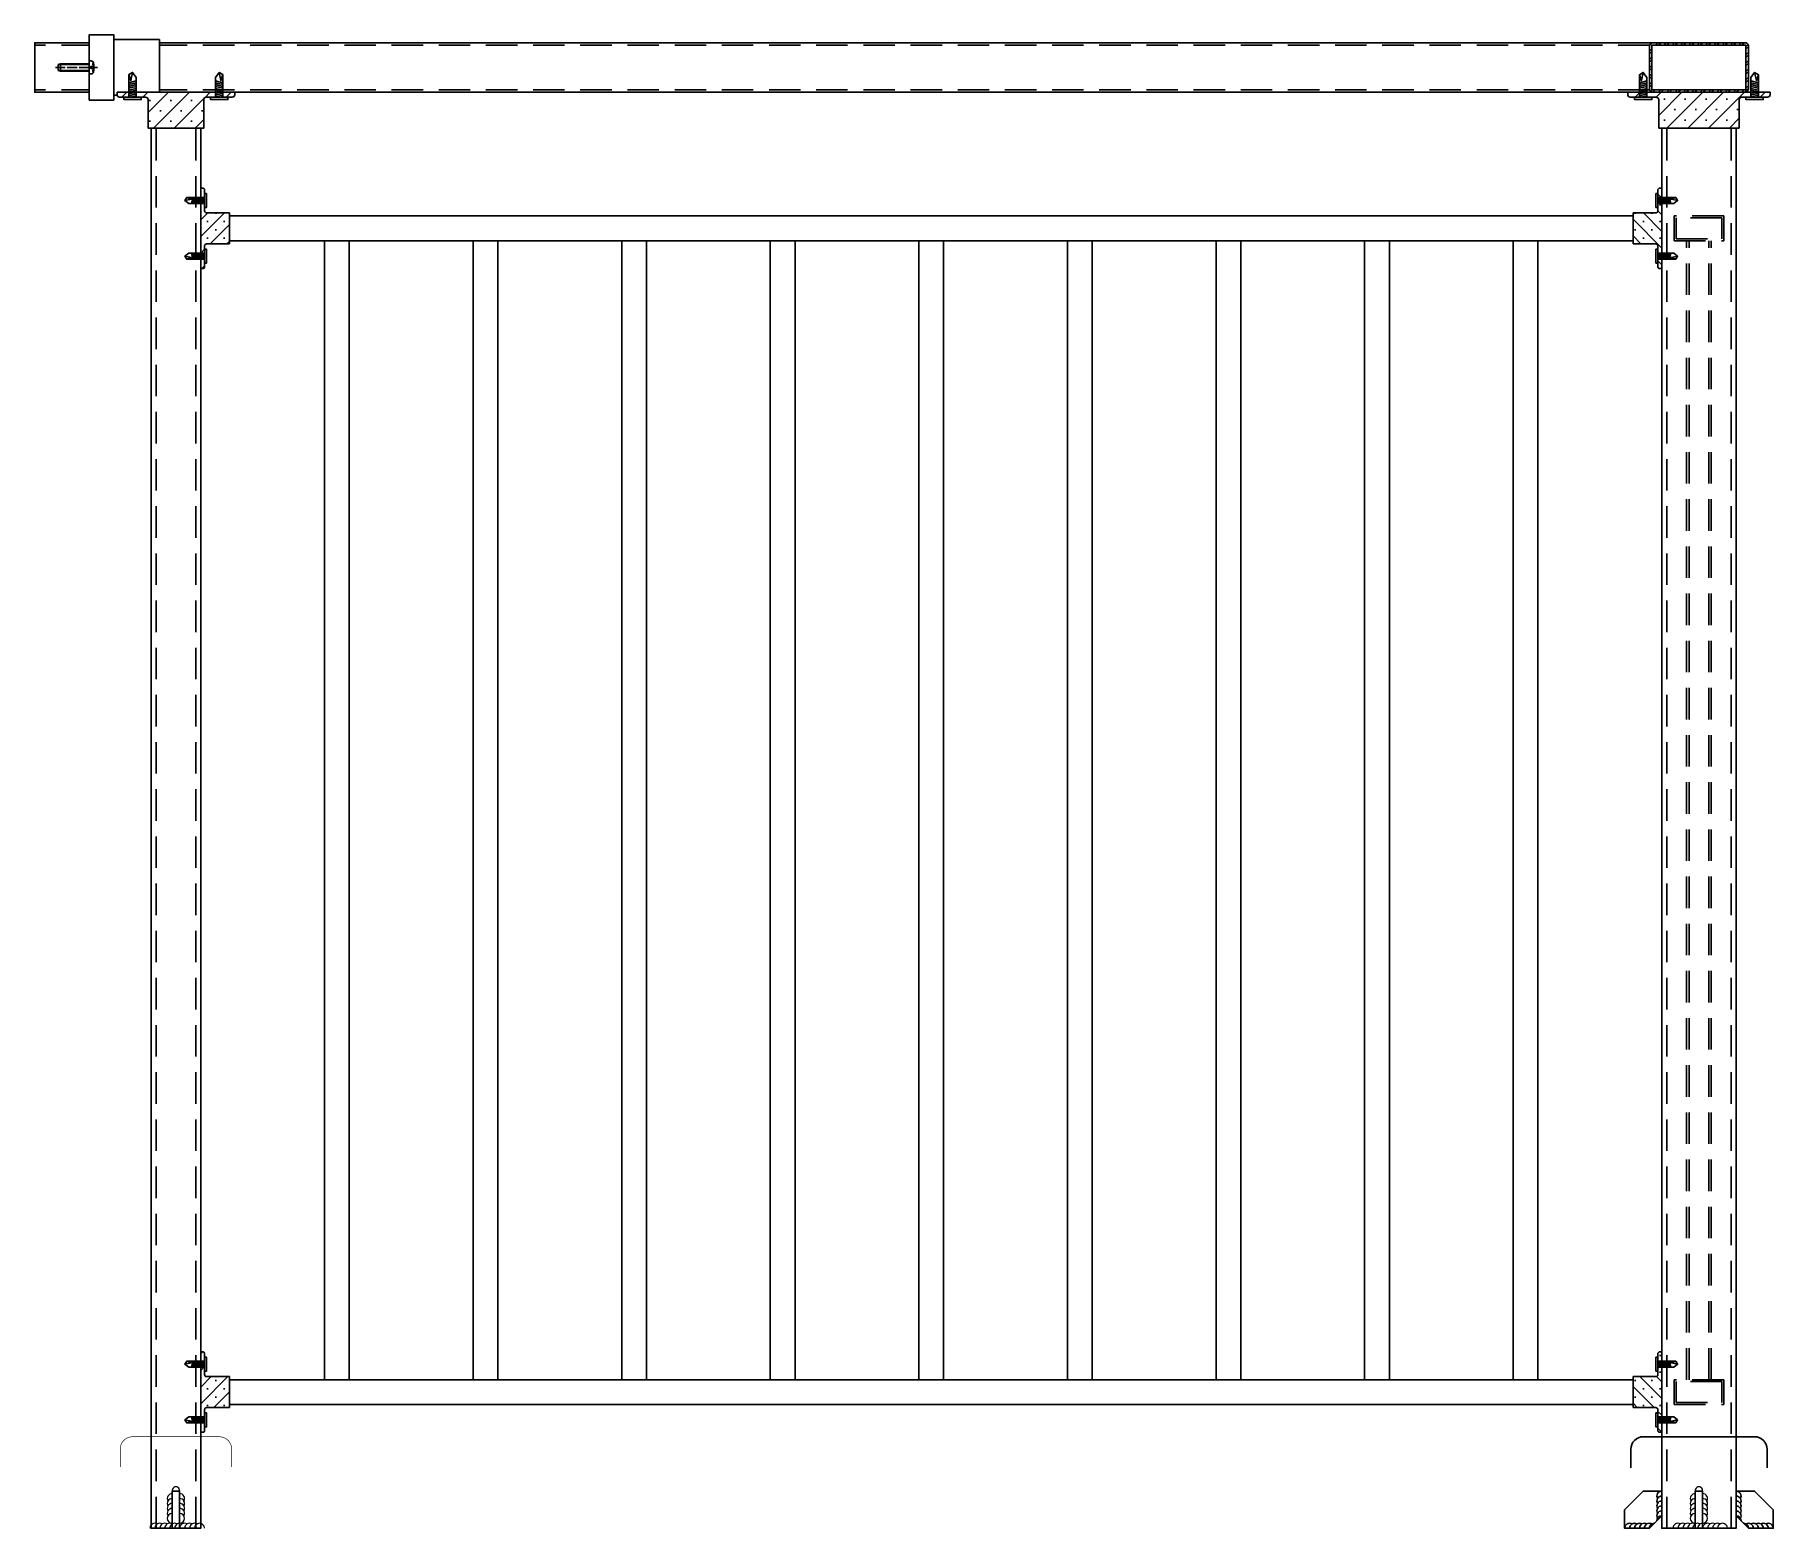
# Model space of a CAD drawing. Header units: millimetres. Extents: x -93 to 1311, y 0 to 1206.
import ezdxf

# ---------------------------------------------------------------- set-up
doc = ezdxf.new("R2010")
doc.units = ezdxf.units.MM
doc.set_wipeout_variables(frame=1)
doc.linetypes.add('DASHED', pattern=[19.05, 12.7, -6.35])
doc.linetypes.add('DOTE', pattern=[2.42, 2, -0.2, 0.02, -0.2])
for name, color, linetype in [('@F05_Section_Steel', 24, 'Continuous'), ('@F09_Submate', 8, 'Continuous'), ('F01_Section_AL', 92, 'Continuous'), ('F22_Dim', 9, 'Continuous'), ('F31_Gridline_Other', 132, 'Continuous'), ('F90_Dote', 145, 'Continuous'), ('WELD', 8, 'Continuous'), ('XX', 6, 'DASHED'), ('图层2', 1, 'Continuous'), ('图层3', 3, 'Continuous')]:
    doc.layers.add(name, color=color, linetype=linetype)
doc.layers.add('JY-11填充层', color=8, linetype='Continuous', lineweight=5)

# ---------------------------------------------------------------- blocks, each defined once
blk = doc.blocks.new('肋板侧')
at = {"layer": '@F05_Section_Steel', "ltscale": 10}
blk.add_lwpolyline([(-3, 0), (3, 0), (3, 30), (-3, 30)], close=True, dxfattribs=at)
at = {"layer": 'JY-11填充层'}
blk.add_lwpolyline([(1, 30), (3, 30, 1.147558), (-3, 30)], format="xyb", close=True, dxfattribs=at)
for centre, start, end in [((-3, 24), 90, 210), ((-3, 20), 90, 210), ((-3, 16), 90, 210), ((-3, 12), 90, 210), ((3, 24), 330, 90), ((3, 20), 330, 90), ((3, 16), 330, 90), ((3, 12), 330, 90), ((-17, 0), 60, 180), ((-13, 0), 60, 180), ((-9, 0), 60, 180), ((-5, 0), 60, 180), ((-3, 8), 90, 270), ((-1, 0), 60, 180), ((3, 0), 60, 180), ((3, 8), 270, 90), ((7, 0), 60, 180), ((11, 0), 60, 180), ((15, 0), 60, 180), ((19, 0), 0, 180)]:
    blk.add_arc(centre, 4, start, end, dxfattribs=at)
blk = doc.blocks.new('肋板')
at = {"layer": '@F05_Section_Steel', "elevation": 0}
blk.add_lwpolyline([(-135353.8, 59079.8), (-135373.8, 59079.8), (-135373.8, 59094.8), (-135358.8, 59109.8), (-135343.8, 59109.8), (-135343.8, 59089.8)], close=True, dxfattribs=at)
at = {"layer": 'WELD'}
for centre, start, end in [((-135343.8, 59105.8, 0), 90, 210), ((-135343.8, 59101.8, 0), 90, 210), ((-135343.8, 59097.8, 0), 90, 210), ((-135343.8, 59093.8, 0), 90, 210), ((-135343.8, 59101.8, 0), 90, 150), ((-135343.8, 59097.8, 0), 90, 150), ((-135343.8, 59093.8, 0), 90, 150), ((-135369.8, 59079.8, 0), 60, 180), ((-135365.8, 59079.8, 0), 60, 180), ((-135365.8, 59079.8, 0), 120, 180), ((-135361.8, 59079.8, 0), 60, 180), ((-135361.8, 59079.8, 0), 120, 180), ((-135357.8, 59079.8, 0), 60, 180), ((-135357.8, 59079.8, 0), 120, 180), ((-135353.8, 59079.8, 0), 60, 180), ((-135353.8, 59079.8, 0), 120, 180), ((-135349.8, 59079.8, 0), 90, 180), ((-135349.8, 59079.8, 0), 120, 180), ((-135343.8, 59089.8, 0), 90, 210), ((-135343.8, 59085.8, 0), 90, 180), ((-135343.8, 59089.8, 0), 90, 150), ((-135343.8, 59085.8, 0), 90, 150)]:
    blk.add_arc(centre, 4, start, end, dxfattribs=at)
blk = doc.blocks.new('M5x19')
at = {"layer": 'F31_Gridline_Other', "ltscale": 0.5}
for p, q in [((-2.2, -17.5), (-1.8, -19)), ((2.2, -17.5), (1.8, -19))]:
    blk.add_line(p, q, dxfattribs=at)
at = {"layer": 'F31_Gridline_Other'}
blk.add_lwpolyline([(4, 1.1, 0.338208), (2.9, 2.5, 0.133928), (-2.9, 2.5, 0.338208), (-4, 1.1), (-4, 0), (4, 0)], format="xyb", close=True, dxfattribs=at)
blk.add_lwpolyline([(2.9, 2.5), (2.6, 2.3), (2.3, 2.2), (2, 2.2), (1.7, 2.2), (1.4, 2.3), (1.1, 2.4), (0.9, 2.5), (0.7, 2.5), (0.6, 2.4), (0.6, 2.3), (0.5, 2.1), (0.6, 1.9), (0.6, 1.6), (0.6, 1.4), (0.6, 1.2), (0.5, 1), (0.4, 0.8), (0.3, 0.7), (0.2, 0.6), (0, 0.6), (-0.2, 0.6), (-0.3, 0.7), (-0.4, 0.8), (-0.5, 1), (-0.6, 1.2), (-0.6, 1.4), (-0.6, 1.6), (-0.6, 1.9), (-0.5, 2.1), (-0.6, 2.3), (-0.6, 2.4), (-0.7, 2.5), (-0.9, 2.5), (-1.1, 2.4), (-1.4, 2.3), (-1.7, 2.2), (-2, 2.2), (-2.3, 2.2), (-2.6, 2.3), (-2.9, 2.5)], dxfattribs=at)
at = {"layer": 'F31_Gridline_Other', "ltscale": 0.5}
for points in [[(-2.2, 0), (-2.2, -17.5), (2.2, -17.5), (2.2, 0)], [(-1.8, 0), (-1.8, -19), (1.8, -19), (1.8, 0)]]:
    blk.add_lwpolyline(points, dxfattribs=at)
at = {"layer": 'F90_Dote', "linetype": 'DOTE', "ltscale": 3}
blk.add_line((0, -20.7), (0, 5.1), dxfattribs=at)
blk = doc.blocks.new('平椭圆管靠墙安装件')
at = {"color": 1}
blk.add_wipeout([(43, 17), (15, 17), (15, 20), (0, 20), (0, -20), (15, -20), (15, -17), (43, -17)], dxfattribs=at)
for p, q in [((0, 15), (0, -15)), ((43, 17), (43, -17))]:
    blk.add_line(p, q)
at = {"color": 0}
for p, q in [((43, 17), (15, 17)), ((43, -17), (15, -17))]:
    blk.add_line(p, q, dxfattribs=at)
blk.add_lwpolyline([(15, -20), (0, -20), (0, 20), (15, 20)], close=True)
at = {"layer": 'F31_Gridline_Other', "rotation": 270}
blk.add_blockref('M5x19', (0, 0), dxfattribs=at)
blk = doc.blocks.new('拉伸固定座')
at = {"layer": '图层2'}
for p, q in [((2255.6, 504.9), (2249.6, 503.5)), ((2319.6, 504.9), (2325.6, 503.5))]:
    blk.add_line(p, q, dxfattribs=at)
for points in [[(2255.6, 507.8), (2252.6, 511.8), (2251.2, 505.2), (2249.6, 510), (2252.6, 511.8)], [(2319.6, 507.8), (2322.6, 511.8), (2324, 505.2), (2325.6, 510), (2322.6, 511.8)]]:
    blk.add_lwpolyline(points, dxfattribs=at)
at = {"color": 1}
blk.add_wipeout([(2265.1, 466.8), (2310.1, 466.8), (2310.1, 489.8), (2310.1, 490.1), (2310.2, 490.3), (2310.2, 490.6), (2310.4, 490.8), (2310.5, 491), (2310.7, 491.2), (2310.9, 491.4), (2311.1, 491.5), (2311.3, 491.6), (2311.6, 491.7), (2311.8, 491.8), (2312.1, 491.8), (2333.1, 491.8), (2333.3, 491.8), (2333.6, 491.9), (2333.8, 491.9), (2334.1, 492.1), (2334.3, 492.2), (2334.4, 492.3), (2334.6, 492.5), (2334.7, 492.6), (2334.8, 492.7), (2334.9, 492.9), (2335, 493.1), (2335, 493.3), (2335.1, 493.5), (2335.1, 493.8), (2335.1, 495.8), (2240.1, 495.8), (2240.1, 493.8), (2240.1, 493.4), (2240.2, 493.2), (2240.2, 493.1), (2240.3, 492.9), (2240.4, 492.8), (2240.5, 492.7), (2240.5, 492.5), (2240.6, 492.4), (2240.7, 492.4), (2240.8, 492.3), (2240.9, 492.2), (2240.9, 492.2), (2241, 492.1), (2241.1, 492.1), (2241.2, 492), (2241.3, 492), (2241.4, 491.9), (2241.5, 491.9), (2241.6, 491.9), (2241.8, 491.8), (2241.9, 491.8), (2242.1, 491.8), (2245.6, 491.8), (2263.1, 491.8), (2263.5, 491.8), (2263.8, 491.7), (2264, 491.6), (2264.2, 491.4), (2264.4, 491.3), (2264.5, 491.2), (2264.7, 491), (2264.7, 490.9), (2264.8, 490.8), (2264.9, 490.6), (2265, 490.4), (2265.1, 490.2), (2265.1, 490), (2265.1, 489.8)], dxfattribs=at)
at = {"layer": '图层3'}
h = blk.add_hatch(dxfattribs=at)
h.set_pattern_fill('SACNCR', color=256, scale=5, style=0)
h.paths.add_polyline_path([(2240.1, 495.8), (2240.1, 493.8, 0.414214), (2242.1, 491.8), (2263.1, 491.8, -0.414214), (2265.1, 489.8), (2265.1, 466.8), (2310.1, 466.8), (2310.1, 489.8, -0.414214), (2312.1, 491.8), (2333.1, 491.8, 0.414214), (2335.1, 493.8), (2335.1, 495.8)])
at = {"layer": '图层2'}
for p, q in [((2249.6, 491.8), (2249.6, 510)), ((2255.6, 491.8), (2255.6, 507.8)), ((2319.6, 491.8), (2319.6, 507.8)), ((2325.6, 491.8), (2325.6, 510)), ((2255.6, 503.4), (2249.6, 502)), ((2255.6, 501.9), (2249.6, 500.5)), ((2255.6, 500.4), (2249.6, 499)), ((2255.6, 498.9), (2249.6, 497.5)), ((2255.6, 497.4), (2249.6, 496)), ((2255.6, 495.9), (2249.6, 494.5)), ((2255.6, 494.4), (2249.6, 493)), ((2255.6, 492.9), (2251, 491.8)), ((2319.6, 503.4), (2325.6, 502)), ((2319.6, 501.9), (2325.6, 500.5)), ((2319.6, 500.4), (2325.6, 499)), ((2319.6, 498.9), (2325.6, 497.5)), ((2319.6, 497.4), (2325.6, 496)), ((2319.6, 495.9), (2325.6, 494.5)), ((2319.6, 494.4), (2325.6, 493)), ((2319.6, 492.9), (2324.2, 491.8))]:
    blk.add_line(p, q, dxfattribs=at)
for points in [[(2259.6, 491.8), (2245.6, 491.8), (2245.6, 489.8), (2259.6, 489.8)], [(2315.6, 491.8), (2329.6, 491.8), (2329.6, 489.8), (2315.6, 489.8)]]:
    blk.add_lwpolyline(points, close=True, dxfattribs=at)
at = {"layer": '图层3'}
for p, q in [((2240.1, 495.8), (2335.1, 495.8)), ((2240.1, 493.8), (2240.1, 495.8)), ((2263.1, 491.8), (2242.1, 491.8)), ((2333.1, 491.8), (2312.1, 491.8)), ((2335.1, 495.8), (2335.1, 493.8)), ((2265.1, 466.8), (2265.1, 489.8)), ((2310.1, 489.8), (2310.1, 466.8)), ((2310.1, 466.8), (2265.1, 466.8))]:
    blk.add_line(p, q, dxfattribs=at)
for centre, start, end in [((2242.1, 493.8), 180, 270), ((2263.1, 489.8), 0, 90), ((2312.1, 489.8), 90, 180), ((2333.1, 493.8), 270, 0)]:
    blk.add_arc(centre, 2, start, end, dxfattribs=at)
blk = doc.blocks.new('15E[GL')
at = {"layer": '图层2'}
for points in [[(9.6, 20.1), (12.8, 22.5), (7.5, 23.6), (11.3, 24.9), (12.8, 22.5)], [(9.6, -20.1), (12.8, -22.5), (7.5, -23.6), (11.3, -24.9), (12.8, -22.5)]]:
    blk.add_lwpolyline(points, dxfattribs=at)
at = {"color": 1}
blk.add_wipeout([(0, 32.5), (-1.6, 32.5), (-1.9, 32.5), (-2.1, 32.4), (-2.4, 32.3), (-2.6, 32.1), (-2.9, 31.9), (-3, 31.6), (-3.2, 31.3), (-3.2, 31.1), (-3.2, 30.9), (-3.2, 14.1), (-3.2, 13.8), (-3.3, 13.6), (-3.4, 13.4), (-3.5, 13.2), (-3.7, 13), (-3.9, 12.8), (-4.2, 12.6), (-4.5, 12.5), (-4.8, 12.5), (-23.2, 12.5), (-23.2, -12.5), (-4.8, -12.5), (-4.5, -12.5), (-4.2, -12.6), (-4, -12.7), (-3.7, -13), (-3.6, -13.1), (-3.4, -13.3), (-3.3, -13.5), (-3.3, -13.7), (-3.2, -13.9), (-3.2, -14.1), (-3.2, -30.9), (-3.2, -31.2), (-3.1, -31.5), (-3, -31.7), (-2.9, -31.8), (-2.8, -32), (-2.6, -32.1), (-2.4, -32.3), (-2.3, -32.4), (-2.1, -32.4), (-2, -32.5), (-1.8, -32.5), (-1.6, -32.5), (0, -32.5)], dxfattribs=at)
at = {"layer": '图层3'}
h = blk.add_hatch(dxfattribs=at)
h.set_pattern_fill('SACNCR', color=256, scale=4, angle=-90, style=0)
h.set_pattern_definition([(315, (-396.641, 1830.071), (6.73519, 6.73519), []), (315, (-396.641, 1823.335), (6.73519, 6.73519), [0, -9.525])])
h.paths.add_polyline_path([(0, 32.5), (-1.6, 32.5, 0.414214), (-3.2, 30.9), (-3.2, 14.1, -0.414214), (-4.8, 12.5), (-23.2, 12.5), (-23.2, -12.5), (-4.8, -12.5, -0.414214), (-3.2, -14.1), (-3.2, -30.9, 0.414214), (-1.6, -32.5), (0, -32.5)])
at = {"layer": '图层2'}
for p, q in [((-3.2, 24.9), (11.3, 24.9)), ((-2.3, 20.1), (-3.2, 23.8)), ((-3.2, 20.1), (9.6, 20.1)), ((-1.1, 20.1), (-2.3, 24.9)), ((0.1, 20.1), (-1.1, 24.9)), ((1.3, 20.1), (0.1, 24.9)), ((2.5, 20.1), (1.3, 24.9)), ((3.7, 20.1), (2.5, 24.9)), ((4.9, 20.1), (3.7, 24.9)), ((6.1, 20.1), (4.9, 24.9)), ((7.3, 20.1), (6.1, 24.9)), ((-3.2, -20.1), (9.6, -20.1)), ((-2.3, -20.1), (-3.2, -23.8)), ((-3.2, -24.9), (11.3, -24.9)), ((-1.1, -20.1), (-2.3, -24.9)), ((0.1, -20.1), (-1.1, -24.9)), ((1.3, -20.1), (0.1, -24.9)), ((2.5, -20.1), (1.3, -24.9)), ((3.7, -20.1), (2.5, -24.9)), ((4.9, -20.1), (3.7, -24.9)), ((6.1, -20.1), (4.9, -24.9)), ((7.3, -20.1), (6.1, -24.9))]:
    blk.add_line(p, q, dxfattribs=at)
for points in [[(-3.2, 16.9), (-3.2, 28.1), (-4.8, 28.1), (-4.8, 16.9)], [(-3.2, -16.9), (-3.2, -28.1), (-4.8, -28.1), (-4.8, -16.9)]]:
    blk.add_lwpolyline(points, close=True, dxfattribs=at)
at = {"layer": '图层3'}
for p, q in [((-3.2, 14.1), (-3.2, 30.9)), ((-1.6, 32.5), (0, 32.5)), ((0, 32.5), (0, -32.5)), ((-23.2, -12.5), (-23.2, 12.5)), ((-23.2, 12.5), (-4.8, 12.5)), ((-4.8, -12.5), (-23.2, -12.5)), ((-3.2, -30.9), (-3.2, -14.1)), ((0, -32.5), (-1.6, -32.5))]:
    blk.add_line(p, q, dxfattribs=at)
for centre, start, end in [((-1.6, 30.9), 90, 180), ((-4.8, 14.1), 270, 0), ((-4.8, -14.1), 0, 90), ((-1.6, -30.9), 180, 270)]:
    blk.add_arc(centre, 1.6, start, end, dxfattribs=at)
blk = doc.blocks.new('WETWERRTW')
at = {"layer": '图层2'}
for p, q in [((-42, 9.1, 0), (-48, 7.7, 0)), ((42, 9.1, 0), (48, 7.7, 0))]:
    blk.add_line(p, q, dxfattribs=at)
at = {"layer": '图层2', "elevation": 0}
for points in [[(-42, 12), (-45, 16), (-46.4, 9.4), (-48, 14.1), (-45, 16)], [(42, 12), (45, 16), (46.4, 9.4), (48, 14.1), (45, 16)]]:
    blk.add_lwpolyline(points, dxfattribs=at)
at = {"color": 1}
blk.add_wipeout([(-32.5, -29), (32.5, -29), (32.5, -6), (32.5, -5.7), (32.6, -5.5), (32.7, -5.2), (32.8, -5), (32.9, -4.8), (33.1, -4.6), (33.3, -4.4), (33.5, -4.3), (33.7, -4.2), (34, -4.1), (34.2, -4), (34.5, -4), (55.5, -4), (55.8, -4), (56, -3.9), (56.2, -3.9), (56.5, -3.7), (56.7, -3.6), (56.8, -3.5), (57, -3.3), (57.1, -3.2), (57.2, -3.1), (57.3, -2.9), (57.4, -2.7), (57.4, -2.5), (57.5, -2.3), (57.5, -2), (57.5, 0), (-57.5, 0), (-57.5, -2), (-57.5, -2.4), (-57.4, -2.6), (-57.4, -2.7), (-57.3, -2.9), (-57.2, -3), (-57.1, -3.1), (-57.1, -3.3), (-57, -3.4), (-56.9, -3.4), (-56.8, -3.5), (-56.7, -3.6), (-56.6, -3.6), (-56.6, -3.7), (-56.5, -3.7), (-56.4, -3.8), (-56.3, -3.8), (-56.2, -3.9), (-56.1, -3.9), (-56, -3.9), (-55.8, -4), (-55.7, -4), (-55.5, -4), (-52, -4), (-34.5, -4), (-34.1, -4), (-33.8, -4.1), (-33.6, -4.2), (-33.3, -4.4), (-33.2, -4.5), (-33.1, -4.6), (-32.9, -4.8), (-32.8, -4.9), (-32.8, -5), (-32.7, -5.2), (-32.6, -5.4), (-32.5, -5.6), (-32.5, -5.8), (-32.5, -6)], dxfattribs=at).translate(0, 0, 0)
at = {"layer": '图层3'}
h = blk.add_hatch(dxfattribs=at)
h.set_pattern_fill('SACNCR', color=256, scale=5, style=0)
h.set_pattern_definition([(45, (-2287.588, -495.801), (-8.41899, 8.41899), []), (45, (-2279.169, -495.801), (-8.41899, 8.41899), [0, -11.90625])])
h.paths.add_polyline_path([(-57.5, 0), (-57.5, -2, 0.414214), (-55.5, -4), (-34.5, -4, -0.414214), (-32.5, -6), (-32.5, -29), (32.5, -29), (32.5, -6, -0.414214), (34.5, -4), (55.5, -4, 0.414214), (57.5, -2), (57.5, 0)])
at = {"layer": '图层2'}
for p, q in [((-48, -4, 0), (-48, 14.1, 0)), ((48, -4, 0), (48, 14.1, 0)), ((-42, 7.6, 0), (-48, 6.2, 0)), ((-42, 6.1, 0), (-48, 4.7, 0)), ((-42, 4.6, 0), (-48, 3.2, 0)), ((-42, 3.1, 0), (-48, 1.7, 0)), ((-42, 1.6, 0), (-48, 0.2, 0)), ((-42, 0.1, 0), (-48, -1.3, 0)), ((-42, -4, 0), (-42, 12, 0)), ((42, -4, 0), (42, 12, 0)), ((42, 7.6, 0), (48, 6.2, 0)), ((42, 6.1, 0), (48, 4.7, 0)), ((42, 4.6, 0), (48, 3.2, 0)), ((42, 3.1, 0), (48, 1.7, 0)), ((42, 1.6, 0), (48, 0.2, 0)), ((42, 0.1, 0), (48, -1.3, 0)), ((-42, -1.4, 0), (-48, -2.8, 0)), ((-42, -2.9, 0), (-46.6, -4, 0)), ((42, -1.4, 0), (48, -2.8, 0)), ((42, -2.9, 0), (46.6, -4, 0))]:
    blk.add_line(p, q, dxfattribs=at)
at = {"layer": '图层2', "elevation": 0}
for points in [[(-38, -4), (-52, -4), (-52, -6), (-38, -6)], [(38, -4), (52, -4), (52, -6), (38, -6)]]:
    blk.add_lwpolyline(points, close=True, dxfattribs=at)
at = {"layer": '图层3'}
for p, q in [((-57.5, 0, 0), (57.5, 0, 0)), ((-57.5, -2, 0), (-57.5, 0, 0)), ((57.5, 0, 0), (57.5, -2, 0)), ((-34.5, -4, 0), (-55.5, -4, 0)), ((-32.5, -29, 0), (-32.5, -6, 0)), ((32.5, -6, 0), (32.5, -29, 0)), ((55.5, -4, 0), (34.5, -4, 0)), ((32.5, -29, 0), (-32.5, -29, 0))]:
    blk.add_line(p, q, dxfattribs=at)
for centre, start, end in [((-55.5, -2, 0), 180, 270), ((-34.5, -6, 0), 0, 90), ((34.5, -6, 0), 90, 180), ((55.5, -2, 0), 270, 0)]:
    blk.add_arc(centre, 2, start, end, dxfattribs=at)

msp = doc.modelspace()

# ---------------------------------------------------------------- hatches: boundary and pattern name
at = {"layer": 'JY-11填充层'}
h = msp.add_hatch(dxfattribs=at)
h.set_pattern_fill('ANSI32', color=256)
h.set_pattern_definition([(45, (-4702742.6914, -2170880.601), (-3.3675960454, 3.3675960454), []), (45, (-4702740.4464, -2170880.601), (-3.3675960454, 3.3675960454), [])])
h.paths.add_polyline_path([(1288, 1200), (1214, 1200, 0.414214), (1211, 1197), (1211, 1163, 0.414214), (1214, 1160), (1288, 1160, 0.414214), (1291, 1163), (1291, 1197, 0.414214)])
h.paths.add_polyline_path([(1289, 1198), (1289, 1162), (1213, 1162), (1213, 1198)], flags=16)

# ---------------------------------------------------------------- linework, layer by layer
at = {"layer": '@F05_Section_Steel'}
msp.add_line((41, 1109.6), (41, 1089.6), dxfattribs=at)
for points in [[(1213.4, 1200), (-93, 1200), (-93, 1160), (1213.8, 1160)], [(1281, 1160), (1221, 1160), (1221, 0), (1281, 0), (1281, 1160), (1281, 1160)]]:
    msp.add_lwpolyline(points, dxfattribs=at)
at = {"layer": '@F05_Section_Steel', "elevation": 0}
msp.add_lwpolyline([(1291, 1197), (1291, 1163, -0.414214), (1288, 1160), (1214, 1160, -0.414214), (1211, 1163), (1211, 1197, -0.414214), (1214, 1200), (1288, 1200, -0.414214)], format="xyb", close=True, dxfattribs=at)
msp.add_lwpolyline([(1289, 1198), (1289, 1162), (1213, 1162), (1213, 1198)], close=True, dxfattribs=at)
at = {"layer": '@F05_Section_Steel'}
msp.add_lwpolyline([(41, 1160), (41, 0), (1, 0), (1, 1160)], close=True, dxfattribs=at)
at = {"layer": '@F05_Section_Steel', "const_width": 0.5}
msp.add_lwpolyline([(66, 49.6), (66, 49.6), (66, 63.9, 0.414214), (56, 73.9), (-14, 73.9, 0.414214), (-24, 63.9), (-24, 49.6)], format="xyb", dxfattribs=at)
at = {"layer": '@F05_Section_Steel'}
msp.add_lwpolyline([(1306, 48.9), (1306, 48.9), (1306, 63.9, 0.414214), (1296, 73.9), (1206, 73.9, 0.414214), (1196, 63.9), (1196, 48.9)], format="xyb", dxfattribs=at)
at = {"layer": 'F01_Section_AL', "linetype": 'ByBlock', "lineweight": -2}
msp.add_lwpolyline([(1221, 1060), (41, 1060), (41, 1040), (1221, 1040)], close=True, dxfattribs=at)
at = {"layer": 'F01_Section_AL', "linetype": 'ByBlock', "lineweight": -2, "elevation": 0}
msp.add_lwpolyline([(1221, 120), (41, 120), (41, 100), (1221, 100)], close=True, dxfattribs=at)
at = {"layer": 'F22_Dim'}
for points in [[(141, 1040), (161, 1040), (161, 120), (141, 120)], [(261, 1040), (281, 1040), (281, 120), (261, 120)], [(381, 1040), (401, 1040), (401, 120), (381, 120)], [(501, 1040), (521, 1040), (521, 120), (501, 120)], [(621, 1040), (641, 1040), (641, 120), (621, 120)], [(741, 1040), (761, 1040), (761, 120), (741, 120)], [(861, 1040), (881, 1040), (881, 120), (861, 120)], [(981, 1040), (1001, 1040), (1001, 120), (981, 120)], [(1101, 1040), (1121, 1040), (1121, 120), (1101, 120)]]:
    msp.add_lwpolyline(points, close=True, dxfattribs=at)
at = {"layer": 'XX', "ltscale": 2}
for p, q in [((1211.2, 1198, 0), (-93, 1198, 0)), ((1211.2, 1162, 0), (-93, 1162, 0)), ((5, 0), (5, 1160, 0)), ((37, 0), (37, 1160, 0)), ((1225, 0), (1225, 1160, 0)), ((1277, 0), (1277, 1160, 0)), ((1241, 120, 0), (1241, 1040, 0)), ((1261, 120, 0), (1261, 1040, 0))]:
    msp.add_line(p, q, dxfattribs=at)
at = {"layer": 'XX', "ltscale": 2, "elevation": 0}
for points in [[(1231, 1060), (1231, 1040), (1271, 1040), (1271, 1060)], [(1232.5, 1058.5), (1232.5, 1041.5), (1269.5, 1041.5), (1269.5, 1058.5)], [(1231, 120), (1231, 100), (1271, 100), (1271, 120)], [(1232.5, 118.5), (1232.5, 101.5), (1269.5, 101.5), (1269.5, 118.5)]]:
    msp.add_lwpolyline(points, close=True, dxfattribs=at)
for points in [[(1243, 120), (1243, 1040)], [(1259, 120), (1259, 1040)]]:
    msp.add_lwpolyline(points, dxfattribs=at)

# ---------------------------------------------------------------- block references
for p in [(21, 0), (1251, 0)]:
    msp.add_blockref('肋板侧', p)
at = {"layer": '@F09_Submate'}
msp.add_blockref('肋板', (136564.8, -59079.8, 0), dxfattribs=at)
at = {"layer": '@F09_Submate', "xscale": -1}
msp.add_blockref('肋板', (-134062.8, -59079.8, 0), dxfattribs=at)

# ---------------------------------------------------------------- next in the draw order: block references
at = {"color": 1}
for name, p in [('WETWERRTW', (1251, 1160)), ('15E[GL', (1221, 1050)), ('15E[GL', (1221, 110, 0))]:
    msp.add_blockref(name, p, dxfattribs=at)
at = {"color": 1, "xscale": -1}
for p in [(41, 1050), (41, 110, 0)]:
    msp.add_blockref('15E[GL', p, dxfattribs=at)
at = {"layer": '图层3', "xscale": 1.319999999999993, "yscale": 1.319999999999993, "zscale": 1.319999999999993}
msp.add_blockref('平椭圆管靠墙安装件', (-49, 1180), dxfattribs=at)

# ---------------------------------------------------------------- next in the draw order: block references
msp.add_blockref('拉伸固定座', (-2266.6, 664.2))

doc.saveas('drawing.dxf')
